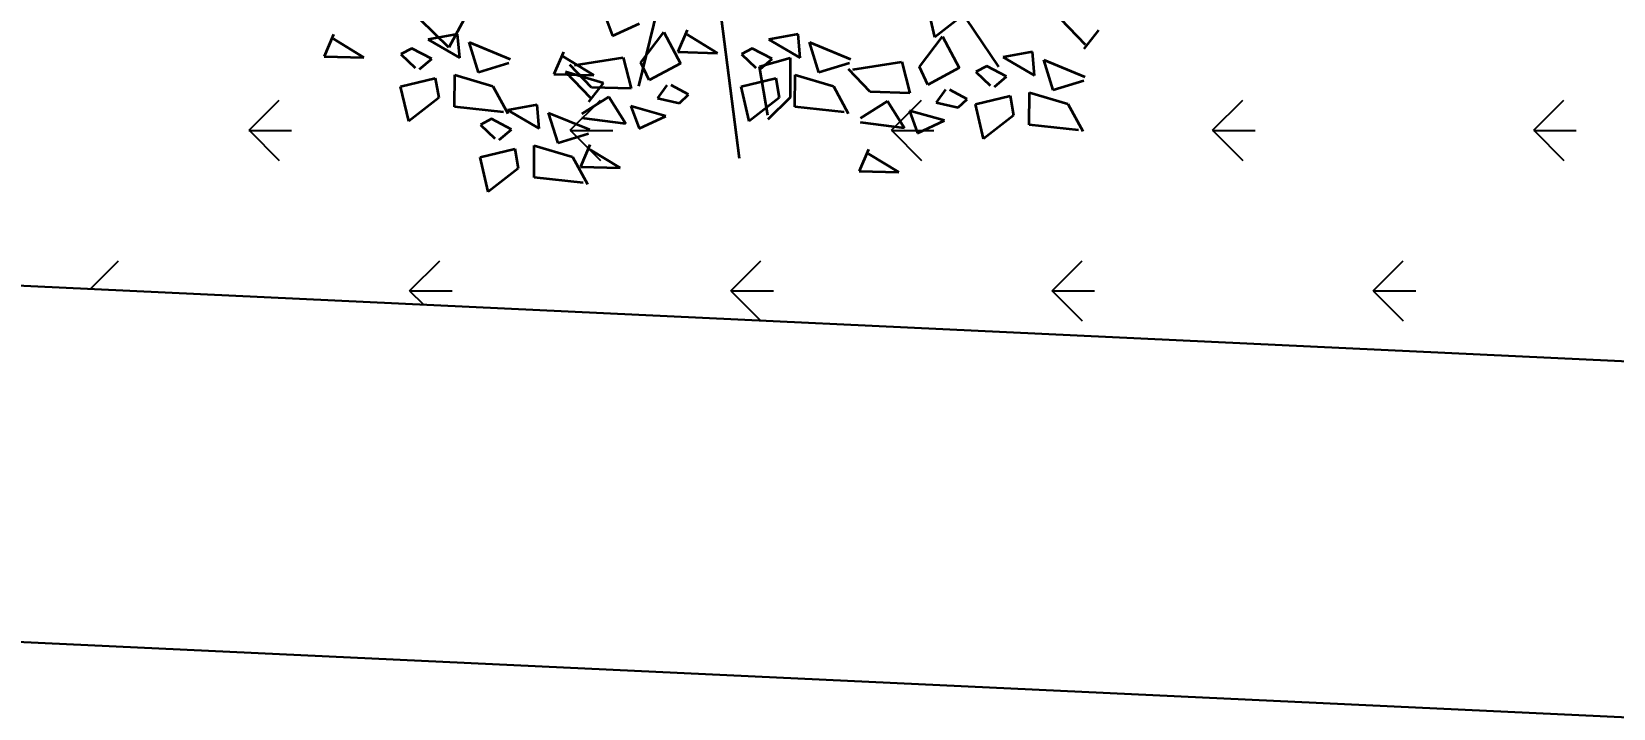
# Model space of a CAD drawing. Extents: x -165 to 197, y 154 to 653.
# Drawn here: x 97.995 to 98.691, y 474.969 to 475.267 of the extents above; entities that cross this region are included whole.
import ezdxf

# ---------------------------------------------------------------- set-up
doc = ezdxf.new("R2010")
doc.units = 0
doc.header["$MEASUREMENT"] = 0
doc.header["$PDMODE"] = 3
doc.header["$PDSIZE"] = 0.1
doc.layers.get('0').update_dxf_attribs({"linetype": 'CONTINUOUS'})
doc.layers.get('DEFPOINTS').update_dxf_attribs({"linetype": 'CONTINUOUS'})
for name, color, linetype in [('0_Palmeiras', 7, 'CONTINUOUS'), ('AIT-VEGETAÇÃO 25', 92, 'CONTINUOUS'), ('COTA', 1, 'CONTINUOUS')]:
    doc.layers.add(name, color=color, linetype=linetype)
doc.layers.add('AIT-PAREDE', color=4, linetype='CONTINUOUS', lineweight=30)
doc.layers.add('L-shrub', color=74, linetype='CONTINUOUS', lineweight=35)
doc.styles.add('ARIAL', font='ARIAL.TTF', dxfattribs={"height": 0.18})
doc.dimstyles.new('Copy of ISO-25', dxfattribs={"dimtxt": 0.18, "dimasz": 0.06, "dimexe": 0.06, "dimexo": 0.06, "dimgap": 0.05, "dimtad": 1, "dimdec": 0, "dimlfac": 100, "dimdsep": 46, "dimtxsty": 'ARIAL', "dimblk1": 'OBLIQUE', "dimblk2": 'OBLIQUE', "dimsah": 1, "dimcen": 2.5, "dimdle": 0.06, "dimclrd": 256, "dimclre": 256, "dimclrt": 256, "dimadec": 0, "dimazin": 0, "dimtfac": 1, "dimtdec": 0, "dimtmove": 1, "dimatfit": 3, "dimldrblk": 'OBLIQUE', "dimfxl": 0, "dimtolj": 1, "dimtzin": 0, "dimlwd": -1, "dimlwe": -1, "dimarcsym": 0})

# ---------------------------------------------------------------- blocks, each defined once
blk = doc.blocks.new('pitosporo')
at = {"layer": 'L-shrub', "color": 32}
for p, q in [((193.3707, 88.6303), (193.1547, 87.7458)), ((193.4139, 88.6087), (193.9647, 87.789)), ((193.3275, 88.0047), (193.3815, 87.584))]:
    blk.add_line(p, q, dxfattribs=at)
at = {"layer": 'L-shrub', "color": 98}
for p, q in [((193.0777, 87.9091), (193.0962, 87.8589)), ((193.0962, 87.8589), (193.1567, 87.8871)), ((193.2643, 87.8718), (193.2431, 87.8227)), ((192.4684, 87.8619), (192.4471, 87.8128)), ((192.5367, 87.8104), (192.4681, 87.852)), ((192.6817, 87.851), (192.7524, 87.8094)), ((192.7524, 87.8094), (192.7475, 87.8626)), ((192.7733, 87.8447), (192.8658, 87.8069)), ((192.7945, 87.7762), (192.7733, 87.8447)), ((193.16, 87.7993), (193.2116, 87.8675)), ((193.2116, 87.8675), (193.2495, 87.7968)), ((193.3326, 87.8203), (193.2641, 87.8619)), ((193.5136, 87.8626), (193.4479, 87.851)), ((193.5186, 87.8094), (193.5136, 87.8626)), ((193.5394, 87.8447), (193.632, 87.8069)), ((193.5606, 87.7762), (193.5394, 87.8447)), ((192.4471, 87.8128), (192.5367, 87.8104)), ((192.6447, 87.8309), (192.6199, 87.8175)), ((192.6199, 87.8175), (192.6525, 87.7871)), ((192.6895, 87.8072), (192.6447, 87.8309)), ((192.662, 87.7843), (192.6895, 87.8072)), ((193.2431, 87.8227), (193.3326, 87.8203)), ((193.6373, 87.7834), (193.7473, 87.8003)), ((193.7473, 87.8003), (193.7653, 87.7303)), ((194.0667, 87.8049), (194.1593, 87.7671)), ((194.0879, 87.7364), (194.0667, 87.8049)), ((192.7405, 87.6989), (192.7412, 87.7712)), ((192.7412, 87.7712), (192.827, 87.7458)), ((192.863, 87.7974), (192.7945, 87.7762)), ((193.1788, 87.759), (193.16, 87.7993)), ((193.2495, 87.7968), (193.1788, 87.759)), ((193.5073, 87.7712), (193.5931, 87.7458)), ((193.6291, 87.7974), (193.5606, 87.7762)), ((193.6758, 87.7327), (193.6274, 87.7837)), ((193.9381, 87.7911), (193.9134, 87.7777)), ((193.9134, 87.7777), (193.9459, 87.7474)), ((193.983, 87.7675), (193.9381, 87.7911)), ((193.9555, 87.7446), (193.983, 87.7675)), ((192.6193, 87.7451), (192.6974, 87.7635)), ((192.6377, 87.6671), (192.6193, 87.7451)), ((192.6974, 87.7635), (192.7052, 87.7197)), ((192.827, 87.7458), (192.8606, 87.6841)), ((193.2183, 87.748), (193.1976, 87.7187)), ((193.2675, 87.7268), (193.2282, 87.7477)), ((193.5931, 87.7458), (193.6267, 87.6841)), ((193.7653, 87.7303), (193.6758, 87.7327)), ((193.8451, 87.738), (193.8244, 87.7088)), ((193.8943, 87.7168), (193.8551, 87.7378)), ((194.0339, 87.6591), (194.0346, 87.7315)), ((194.0346, 87.7315), (194.1205, 87.7061)), ((194.1565, 87.7576), (194.0879, 87.7364)), ((192.7052, 87.7197), (192.6377, 87.6671)), ((192.8511, 87.6869), (192.7405, 87.6989)), ((192.9265, 87.7037), (192.8608, 87.692)), ((193.2164, 87.6784), (193.1374, 87.7005)), ((193.1374, 87.7005), (193.1559, 87.6503)), ((193.1976, 87.7187), (193.2471, 87.7074)), ((193.2471, 87.7074), (193.2675, 87.7268)), ((193.6172, 87.6869), (193.5066, 87.6989)), ((193.6543, 87.6736), (193.715, 87.7117)), ((193.715, 87.7117), (193.7532, 87.6511)), ((193.8244, 87.7088), (193.8739, 87.6975)), ((193.8739, 87.6975), (193.8943, 87.7168)), ((193.9127, 87.7054), (193.9908, 87.7237)), ((193.9312, 87.6274), (193.9127, 87.7054)), ((193.9908, 87.7237), (193.9986, 87.68)), ((194.1205, 87.7061), (194.1541, 87.6443)), ((192.8238, 87.6719), (192.799, 87.6585)), ((192.799, 87.6585), (192.8316, 87.6281)), ((192.8686, 87.6482), (192.8238, 87.6719)), ((192.8608, 87.692), (192.9315, 87.6504)), ((192.9736, 87.6172), (192.9523, 87.6857)), ((193.1559, 87.6503), (193.2164, 87.6784)), ((193.7532, 87.6511), (193.654, 87.6637)), ((193.8432, 87.6685), (193.7642, 87.6905)), ((193.7642, 87.6905), (193.7828, 87.6403)), ((193.7828, 87.6403), (193.8432, 87.6685)), ((193.9986, 87.68), (193.9312, 87.6274)), ((194.1445, 87.6471), (194.0339, 87.6591)), ((192.8411, 87.6253), (192.8686, 87.6482)), ((193.0421, 87.6384), (192.9736, 87.6172)), ((192.7984, 87.5861), (192.8764, 87.6045)), ((192.8168, 87.5081), (192.7984, 87.5861)), ((192.8764, 87.6045), (192.8842, 87.5607)), ((192.9196, 87.5399), (192.9202, 87.6122)), ((192.9202, 87.6122), (193.0061, 87.5868)), ((193.0061, 87.5868), (193.0397, 87.5251)), ((193.0455, 87.6135), (193.0242, 87.5643)), ((193.1137, 87.5619), (193.0452, 87.6035)), ((193.6723, 87.6035), (193.651, 87.5544)), ((193.7406, 87.552), (193.672, 87.5936)), ((192.8842, 87.5607), (192.8168, 87.5081)), ((193.0242, 87.5643), (193.1137, 87.5619)), ((193.651, 87.5544), (193.7406, 87.552)), ((193.0302, 87.5279), (192.9196, 87.5399))]:
    blk.add_line(p, q, dxfattribs=at)
at = {"layer": 'L-shrub', "color": 92}
for p, q in [((193.8217, 87.8559), (193.8033, 87.9339)), ((193.8892, 87.9085), (193.8217, 87.8559)), ((194.1044, 87.8974), (194.1599, 87.8395)), ((194.1571, 87.83), (194.1903, 87.872)), ((193.7868, 87.7893), (193.8384, 87.8575)), ((193.8384, 87.8575), (193.8763, 87.7869)), ((194.0409, 87.8229), (193.9752, 87.8113)), ((193.9752, 87.8113), (194.0459, 87.7696)), ((194.0459, 87.7696), (194.0409, 87.8229)), ((193.8056, 87.7491), (193.7868, 87.7893)), ((193.8763, 87.7869), (193.8056, 87.7491))]:
    blk.add_line(p, q, dxfattribs=at)
at = {"layer": 'L-shrub', "color": 86}
for p, q in [((192.7276, 87.8328), (192.6636, 87.8955)), ((192.7621, 87.8964), (192.7276, 87.8328)), ((192.7475, 87.8626), (192.6817, 87.851)), ((193.4479, 87.851), (193.5186, 87.8094)), ((192.9858, 87.8222), (192.9645, 87.773)), ((193.054, 87.7706), (192.9855, 87.8122)), ((193.0105, 87.7934), (193.1204, 87.8103)), ((193.1204, 87.8103), (193.1385, 87.7402)), ((193.4108, 87.8309), (193.3861, 87.8175)), ((193.3861, 87.8175), (193.4186, 87.7871)), ((193.4557, 87.8072), (193.4108, 87.8309)), ((193.4266, 87.7903), (193.4962, 87.8099)), ((193.4281, 87.7843), (193.4557, 87.8072)), ((193.4962, 87.8099), (193.4958, 87.7203)), ((192.9645, 87.773), (193.054, 87.7706)), ((193.076, 87.7527), (192.9901, 87.7781)), ((192.9901, 87.7781), (193.0456, 87.7202)), ((193.0489, 87.7426), (193.0005, 87.7936)), ((193.446, 87.6807), (193.4266, 87.7903)), ((193.5066, 87.6989), (193.5073, 87.7712)), ((193.0428, 87.7107), (193.076, 87.7527)), ((193.1385, 87.7402), (193.0489, 87.7426)), ((193.3854, 87.7451), (193.4635, 87.7635)), ((193.4038, 87.6671), (193.3854, 87.7451)), ((193.4635, 87.7635), (193.4713, 87.7197)), ((192.9315, 87.6504), (192.9265, 87.7037)), ((193.0274, 87.6835), (193.0882, 87.7217)), ((193.0882, 87.7217), (193.1264, 87.661)), ((193.4713, 87.7197), (193.4038, 87.6671)), ((193.4958, 87.7203), (193.4459, 87.6708)), ((192.9523, 87.6857), (193.0449, 87.6479)), ((193.1264, 87.661), (193.0272, 87.6736))]:
    blk.add_line(p, q, dxfattribs=at)
blk = doc.blocks.new('_OBLIQUE')
at = {"color": 0, "linetype": 'ByBlock'}
blk.add_line((-0.5, -0.5), (0.5, 0.5), dxfattribs=at)
blk = doc.blocks.new('*D275')
at = {"layer": 'COTA'}
for p, q in [((101.4735, 475.66659), (101.4735, 472.55215)), ((96.4735, 475.16659), (96.4735, 472.55215)), ((96.4135, 472.61215), (101.5335, 472.61215))]:
    blk.add_line(p, q, dxfattribs=at)
at = {"layer": 'DEFPOINTS', "color": 0}
for p in [(101.4735, 475.72659), (96.4735, 475.22659), (101.4735, 472.61215)]:
    blk.add_point(p, dxfattribs=at)
at = {"layer": 'COTA', "xscale": 0.06, "yscale": 0.06, "zscale": 0.06, "rotation": 180}
blk.add_blockref('_OBLIQUE', (96.4735, 472.61215), dxfattribs=at)
at = {"layer": 'COTA', "xscale": 0.06, "yscale": 0.06, "zscale": 0.06}
blk.add_blockref('_OBLIQUE', (101.4735, 472.61215), dxfattribs=at)
at = {"layer": 'COTA', "insert": (98.9735, 472.75406), "char_height": 0.18, "attachment_point": 5, "style": 'ARIAL'}
blk.add_mtext('\\A1;500', dxfattribs=at)

msp = doc.modelspace()

# ---------------------------------------------------------------- hatches: boundary and pattern name
at = {"layer": 'AIT-VEGETAÇÃO 25'}
h = msp.add_hatch(dxfattribs=at)
h.set_pattern_fill('GRASS', color=256, scale=0.1, angle=-90, style=0)
h.set_pattern_definition([(360, (-13.70296, 1.53245), (0.070710678, 0.070710678), [0.01875, -0.122671356]), (315, (-13.70296, 1.53245), (0.070710678, 0.070710678), [0.01875, -0.08125]), (45, (-13.70296, 1.53245), (-0.070710678, 0.070710678), [0.01875, -0.08125])])
h.paths.add_polyline_path([(101.6735, 475.47626), (101.64806, 475.4874), (101.6735, 475.47961), (101.6735, 475.51317), (101.66806, 475.51643), (101.65506, 475.52444), (101.6735, 475.51688), (101.6735, 475.72864), (97.49745, 475.72864), (97.4848, 475.70856), (97.47862, 475.69845), (97.47862, 475.67273), (97.49187, 475.6865), (97.51042, 475.70591), (97.53426, 475.72533), (97.49902, 475.68257), (97.48979, 475.65419), (97.47862, 475.62544), (97.47862, 475.60658), (97.48096, 475.61002), (97.52332, 475.67185), (97.51097, 475.65065), (97.49773, 475.62239), (97.49067, 475.60473), (97.4792, 475.58529), (97.47862, 475.58406), (97.47862, 475.57056), (97.49155, 475.59236), (97.5295, 475.65949), (97.51714, 475.62151), (97.51097, 475.59943), (97.50606, 475.58432), (97.51803, 475.60119), (97.53391, 475.63122), (97.56215, 475.67362), (97.55244, 475.65595), (97.53832, 475.61797), (97.53286, 475.60107), (97.55509, 475.62946), (97.59038, 475.67273), (97.58509, 475.65772), (97.57273, 475.64005), (97.55862, 475.61886), (97.54714, 475.60296), (97.53303, 475.58176), (97.52053, 475.56578), (97.53303, 475.57293), (97.55244, 475.59059), (97.57626, 475.60914), (97.62127, 475.64624), (97.60185, 475.62239), (97.58244, 475.60384), (97.5595, 475.58176), (97.51083, 475.53503), (97.52155, 475.54378), (97.54803, 475.56321), (97.53435, 475.54561), (97.54891, 475.5588), (97.57273, 475.57735), (97.6045, 475.59678), (97.65921, 475.63122), (97.63627, 475.61356), (97.59637, 475.57709), (97.62921, 475.59059), (97.60274, 475.5694), (97.57979, 475.55262), (97.55773, 475.53672), (97.53479, 475.51905), (97.50259, 475.49661), (97.51803, 475.50139), (97.54185, 475.5111), (97.56126, 475.51464), (97.58509, 475.52435), (97.6248, 475.54202), (97.67862, 475.5641), (97.66715, 475.55703), (97.64068, 475.54113), (97.63048, 475.53693), (97.66097, 475.54202), (97.63097, 475.52435), (97.61679, 475.51452), (97.64156, 475.51817), (97.6848, 475.53142), (97.65656, 475.51905), (97.63097, 475.5058), (97.59744, 475.49432), (97.57362, 475.48549), (97.5295, 475.46606), (97.52649, 475.46435), (97.53971, 475.46665), (97.56948, 475.47313), (97.58285, 475.47572), (97.60269, 475.47874), (97.61822, 475.48306), (97.64324, 475.48695), (97.66999, 475.49126), (97.64713, 475.48349), (97.62383, 475.47399), (97.59579, 475.4632), (97.59356, 475.46208), (97.59921, 475.46253), (97.64156, 475.46429), (97.67598, 475.46518), (97.71568, 475.46429), (97.69186, 475.45988), (97.67509, 475.45634), (97.64774, 475.44928), (97.63514, 475.44491), (97.65403, 475.4429), (97.64972, 475.44247), (97.61964, 475.43691), (97.64156, 475.43691), (97.67598, 475.43603), (97.72451, 475.4325), (97.68833, 475.42808), (97.67517, 475.42424), (97.68303, 475.42366), (97.71304, 475.4166), (97.67068, 475.41395), (97.63274, 475.4113), (97.5895, 475.4113), (97.55228, 475.41001), (97.57715, 475.406), (97.61332, 475.40158), (97.64509, 475.39717), (97.69539, 475.38392), (97.65392, 475.3848), (97.60411, 475.38702), (97.60658, 475.38547), (97.62211, 475.38029), (97.63807, 475.37425), (97.65834, 475.36734), (97.67905, 475.36043), (97.65877, 475.36259), (97.64416, 475.36292), (97.65576, 475.3587), (97.67732, 475.3492), (97.66136, 475.35136), (97.62556, 475.36043), (97.59622, 475.3669), (97.5641, 475.37359), (97.59622, 475.35654), (97.63073, 475.33452), (97.61003, 475.33754), (97.58846, 475.34316), (97.55869, 475.35266), (97.52716, 475.3613), (97.52936, 475.36), (97.55524, 475.34834), (97.58328, 475.33322), (97.60528, 475.3207), (97.62728, 475.30732), (97.64368, 475.29436), (97.61909, 475.30213), (97.59665, 475.31423), (97.57206, 475.32588), (97.56638, 475.32851), (97.5712, 475.32416), (97.58889, 475.3112), (97.61046, 475.29609), (97.6385, 475.27795), (97.59838, 475.29566), (97.55912, 475.31293), (97.5354, 475.32329), (97.51167, 475.33452), (97.503, 475.33799), (97.50628, 475.33555), (97.54169, 475.31053), (97.56544, 475.29198), (97.59739, 475.26826), (97.6328, 475.2441), (97.61682, 475.25014), (97.58832, 475.2661), (97.5555, 475.2881), (97.51413, 475.31172), (97.54298, 475.28206), (97.57407, 475.24971), (97.60214, 475.22555), (97.61466, 475.21045), (97.63107, 475.18845), (97.59912, 475.21347), (97.55516, 475.24738), (97.57552, 475.2175), (97.59881, 475.18641), (97.57681, 475.20714), (97.55697, 475.22614), (97.53324, 475.25161), (97.50692, 475.27882), (97.49252, 475.29486), (97.49651, 475.2849), (97.51319, 475.26955), (97.53953, 475.23763), (97.55335, 475.21606), (97.53348, 475.23374), (97.51055, 475.2545), (97.51923, 475.23461), (97.53651, 475.19535), (97.54506, 475.17597), (101.6735, 474.98094), (101.6735, 475.28319), (101.65653, 475.28089), (101.6735, 475.28837), (101.6735, 475.29563), (101.65457, 475.29362), (101.6735, 475.29993), (101.6735, 475.32104), (101.63606, 475.32024), (101.6735, 475.3301), (101.6735, 475.35361), (101.66406, 475.35427), (101.61605, 475.35728), (101.65006, 475.36528), (101.65897, 475.36594), (101.64406, 475.37029), (101.60305, 475.37529), (101.65806, 475.3793), (101.6735, 475.37969), (101.6735, 475.39859), (101.65906, 475.40232), (101.64006, 475.40632), (101.61305, 475.41133), (101.65806, 475.41233), (101.6735, 475.41193), (101.6735, 475.43895), (101.66484, 475.4419), (101.6735, 475.4405)])

# ---------------------------------------------------------------- linework, layer by layer
at = {"layer": 'AIT-PAREDE'}
msp.add_line((110.24881, 474.57585), (96.3235, 475.23367), dxfattribs=at)
msp.add_lwpolyline([(135.9735, 488.54138), (135.9735, 473.2105), (96.3235, 475.07642), (96.3235, 475.23367)], dxfattribs=at)
msp.add_lwpolyline([(135.9735, 488.54138), (135.9735, 473.2105), (96.3235, 475.07642), (96.3235, 475.23367)], dxfattribs=at)

# ---------------------------------------------------------------- block references
at = {"layer": '0_Palmeiras', "xscale": 0.1956905517855603, "yscale": 0.1956905517851624, "zscale": 0.1956905517852192}
msp.add_blockref('pitosporo', (60.46362, 458.07178), dxfattribs=at)

# ---------------------------------------------------------------- dimensions: what is measured, and where the dimension line sits
at = {"layer": 'COTA'}
dim = msp.add_linear_dim(base=(101.4735, 472.61215), p1=(96.4735, 475.22659), p2=(101.4735, 475.72659), dimstyle='Copy of ISO-25', dxfattribs=at)
dim.commit()
dim.dimension.update_dxf_attribs({"geometry": '*D275', "text_midpoint": (98.9735, 472.75406)})

doc.saveas('drawing.dxf')
